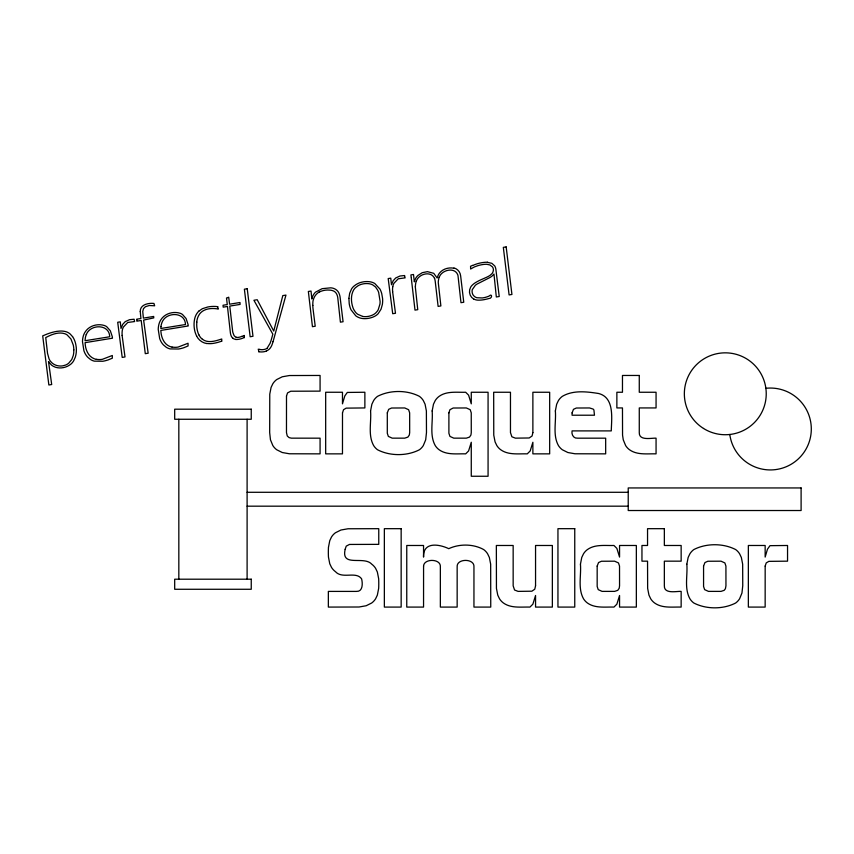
<?xml version="1.0" encoding="UTF-8"?>
<svg xmlns="http://www.w3.org/2000/svg" width="854" height="854" viewBox="0 0 854 854"><rect width="100%" height="100%" fill="white"/><g stroke="black" fill="none" stroke-linecap="round" stroke-linejoin="round"><path stroke-width="1.28" d="M415.311 286.837L417.755 309.671L414.991 310.119L411.222 277.454M160.99 326.548L160.819 328.48L185.467 324.531C185.19 311.507 166.007 311.721 162.057 322.342A16.034 16.034 0 0 0 160.979 326.538M273.056 341.664L285.962 295.089L282.802 295.601L273.75 331.064L257.193 299.733L253.916 300.266L272.842 334.192L271.241 339.913A60.517 60.517 0 0 1 270.088 343.319L267.249 347.973M312.457 296.989L311.827 299.007L311.027 291.043L308.358 291.47L312.447 326.676L315.222 326.228L312.959 308.166A64.093 64.093 0 0 1 312.852 306.661L312.81 305.422M416.304 281.286C418.439 273.91 431.056 270.408 434.537 278.383M439.212 277.347C441.443 269.981 454.787 266.629 457.797 274.924A15.169 15.169 0 0 1 458.022 275.895L460.979 302.69L463.754 302.241L460.712 276.461A31.886 31.886 0 0 0 460.616 275.757A9.01 9.01 0 0 0 453.976 267.932M86.297 334.587C90.257 323.965 109.429 323.741 109.707 336.764L85.058 340.714L85.24 338.782A16.034 16.034 0 0 1 86.243 334.565M198.875 311.123L202.377 308.7L207.81 306.981A31.096 31.096 0 0 1 217.706 306.661M472.572 265.38L470.554 266.267L470.618 267.729A20.774 20.774 0 0 1 470.607 269.031L473.853 267.227A19.877 19.877 0 0 1 474.995 266.704L477.834 265.679A32.847 32.847 0 0 1 482.521 264.591A22.204 22.204 0 0 1 486.727 264.292L489.876 264.932L492.438 266.875A5.316 5.316 0 0 1 493.324 269.053A4.878 4.878 0 0 1 493.356 270.291L493.089 271.561A7.142 7.142 0 0 1 492.502 272.864A6.661 6.661 0 0 1 491.947 273.664L490.015 275.394A28.855 28.855 0 0 1 485.99 277.539L480.524 279.952A56.428 56.428 0 0 0 475.881 282.396A17.955 17.955 0 0 0 472.582 284.852A9.565 9.565 0 0 0 470.671 287.136A8.743 8.743 0 0 0 473.853 299.167M241.81 336.465L244.329 335.441A16.109 16.109 0 0 0 244.265 337.693M247.105 492.288L628.224 492.288M247.105 506.176L628.224 506.176M487.474 262.349L491.851 263.331L494.776 265.978A10.728 10.728 0 0 1 495.854 269.213L499.227 296.509L496.323 296.978L493.964 274.027L492.534 275.628A13.92 13.92 0 0 1 489.662 277.667L476.916 284.136A16.194 16.194 0 0 0 475.315 285.332L472.294 289.623A7.302 7.302 0 0 0 472.315 293.05L472.646 294.075A5.893 5.893 0 0 0 473.789 295.826L474.589 296.541A7.195 7.195 0 0 0 476.906 297.736L482.318 297.95A25.641 25.641 0 0 0 487.997 296.519A17.859 17.859 0 0 0 488.926 296.146C492.587 292.644 492.374 298.975 488.744 298.537A30.285 30.285 0 0 1 486.833 299.081L483.962 299.69A30.808 30.808 0 0 1 478.325 300.16A9.49 9.49 0 0 1 473.906 299.081M362.726 316.45L357.709 314.272A11.871 11.871 0 0 1 355.51 312.244L353.812 309.639A20.475 20.475 0 0 1 352.862 307.387C351.026 301.836 350.695 295.335 353.567 290.072A11.401 11.401 0 0 1 355.456 287.713L357.879 285.876A15.244 15.244 0 0 1 361.541 284.254L363.548 283.806A18.671 18.671 0 0 1 368.928 283.709A11.348 11.348 0 0 1 372.75 284.916L375.536 286.987L377.692 290.157A21.531 21.531 0 0 1 378.664 292.463L380.094 301.387A25.182 25.182 0 0 1 379.934 304.109L378.237 309.682A13.525 13.525 0 0 1 376.934 311.635L375.941 312.745A11.262 11.262 0 0 1 373.614 314.496A16.098 16.098 0 0 1 370.23 315.916L369.504 316.119A18.393 18.393 0 0 1 367.327 316.524A16.247 16.247 0 0 1 362.726 316.45M453.89 268.231C448.713 267.163 442.756 268.871 439.458 273.141A11.892 11.892 0 0 0 438.091 275.426L437.163 277.988L433.736 273.323L427.448 271.647L422.25 272.693L417.958 275.436A11.7 11.7 0 0 0 415.695 278.319A24.862 24.862 0 0 0 414.339 281.831L413.496 274.486L410.913 274.913L411.137 276.909M259.392 349.467L258.228 349.179L258.442 349.916A19.034 19.034 0 0 1 258.879 351.837M202.441 339.23C208.109 343.884 217.012 340.479 221.762 338.985A20.784 20.784 0 0 0 221.741 341.152M72.505 336.593L70.284 334.106A11.433 11.433 0 0 0 65.822 331.651A18.98 18.98 0 0 0 59.855 331.064L56.791 331.363A51.144 51.144 0 0 0 45.806 334.576L42.7 335.868L48.859 384.983L51.699 384.524L48.507 361.562M392.626 291.748L395.487 313.269L392.701 313.717L388.196 278.575L390.758 278.158L391.506 284.756L393.214 280.667L395.754 277.945L400.035 276.002L404.615 275.532A20.4 20.4 0 0 0 405.127 277.87L398.252 278.778L393.929 283.314A11.508 11.508 0 0 0 392.776 286.784M122.122 335.441L124.994 356.951L122.207 357.41L117.703 322.268L120.265 321.851L121.012 328.448L122.72 324.36L125.25 321.627L129.53 319.695L134.11 319.225A20.4 20.4 0 0 0 134.633 321.552L127.758 322.47L123.435 327.007A11.508 11.508 0 0 0 122.282 330.477A20.592 20.592 0 0 0 122.165 335.43M247.105 419.261L247.105 579.204M178.828 419.261L178.828 579.204M765.867 388.292A40.949 40.949 0 0 1 811.022 424.171A40.949 40.949 0 0 1 775.517 469.615A40.949 40.949 0 0 1 729.786 434.483M48.55 361.541A27.595 27.595 0 0 0 51.646 365.192C57.165 369.504 65.619 368.448 70.829 364.156A13.461 13.461 0 0 0 73.668 360.804L75.387 356.961A24.809 24.809 0 0 0 75.899 345.069A21.734 21.734 0 0 0 72.569 336.551M96.385 359.278A17.037 17.037 0 0 0 102.331 359.331L112.312 355.488L112.312 358.189L108.49 359.79A29.121 29.121 0 0 1 107.348 360.174A33.21 33.21 0 0 1 102.726 361.263L94.356 361.146A12.863 12.863 0 0 1 90.503 359.491L87.823 357.303A15.671 15.671 0 0 1 84.898 353.14A22.834 22.834 0 0 1 83.916 350.738L82.486 341.664A23.613 23.613 0 0 1 83.019 337.106L83.308 336.006A15.404 15.404 0 0 1 85.186 331.95C89.094 325.673 97.602 323.324 104.455 325.534A10.088 10.088 0 0 1 106.729 326.708L110.315 330.744L112.28 336.604A17.859 17.859 0 0 1 112.461 338.205L85.058 342.667L85.368 345.614A19.802 19.802 0 0 0 85.432 346.083A21.361 21.361 0 0 0 87.428 352.286A12.895 12.895 0 0 0 96.353 359.427M172.134 347.044A17.037 17.037 0 0 0 178.091 347.087L188.061 343.255L188.072 345.945L184.25 347.557A29.121 29.121 0 0 1 183.108 347.941A33.21 33.21 0 0 1 178.486 349.019L170.117 348.912A12.863 12.863 0 0 1 166.252 347.258L163.584 345.069A15.671 15.671 0 0 1 160.659 340.906A22.834 22.834 0 0 1 159.666 338.504L158.236 329.42A23.613 23.613 0 0 1 158.78 324.872L159.068 323.773A15.404 15.404 0 0 1 160.936 319.706C164.854 313.429 173.351 311.091 180.215 313.29A10.088 10.088 0 0 1 182.489 314.475L186.076 318.51L188.029 324.36A17.859 17.859 0 0 1 188.222 325.972L160.819 330.434L161.118 333.38A19.802 19.802 0 0 0 161.192 333.839A21.361 21.361 0 0 0 163.178 340.041A12.895 12.895 0 0 0 172.102 347.194M202.398 339.273A11.241 11.241 0 0 1 198.929 334.821M198.822 334.864A25.118 25.118 0 0 1 196.836 322.118M196.751 322.107A16.642 16.642 0 0 1 198.438 315.959C201.96 308.582 211.194 307.653 218.336 309.063A19.055 19.055 0 0 1 217.695 306.682M198.854 311.102A15.212 15.212 0 0 0 194.851 318.03L194.573 319.215A27.659 27.659 0 0 0 194.424 329.1A23.25 23.25 0 0 0 196.633 336.006M206.764 343.564A13.781 13.781 0 0 1 196.612 336.017M206.785 343.447A22.396 22.396 0 0 0 213.681 343.319A43.565 43.565 0 0 0 221.73 341.12M241.767 336.38A11.305 11.305 0 0 1 236.206 337.437M236.227 337.127A4.27 4.27 0 0 1 234.028 335.505L232.854 332.43A21.638 21.638 0 0 1 232.662 331.405L229.769 306.084L240.102 304.419L239.974 302.519L229.587 304.195L228.712 297.203A16.397 16.397 0 0 1 226.502 298.003L227.271 304.568L223.043 305.252L223.182 307.152L227.452 306.458L230.409 333.039A13.386 13.386 0 0 0 231.188 335.921A5.871 5.871 0 0 0 232.886 338.195M235.64 339.337A5.177 5.177 0 0 1 232.864 338.216M244.169 337.511A17.795 17.795 0 0 1 235.64 339.518M266.309 351.101A14.016 14.016 0 0 1 258.901 351.72M266.277 351.005A9.725 9.725 0 0 0 268.466 349.798A8.081 8.081 0 0 0 269.917 348.464A14.091 14.091 0 0 0 271.444 346.083L271.775 345.368A36.733 36.733 0 0 0 273.034 341.664M267.398 348.229A10.6 10.6 0 0 1 259.413 349.382M312.852 305.422A22.877 22.877 0 0 1 313.044 300.779L313.279 299.978A12.757 12.757 0 0 1 319.247 291.94M319.3 292.025A18.841 18.841 0 0 1 329.612 290.114A10.739 10.739 0 0 1 333.743 291.097A6.608 6.608 0 0 1 336.497 293.744A12.18 12.18 0 0 1 337.768 297.726L340.404 322.161L343.073 321.734L340.095 297.139A15.052 15.052 0 0 0 338.696 292.623A8.689 8.689 0 0 0 335.323 289.186A10.611 10.611 0 0 0 330.701 287.83L322.139 288.673L315.532 292.143A12.789 12.789 0 0 0 312.425 296.978M392.669 291.748A20.592 20.592 0 0 1 392.733 286.784M415.386 286.837A18.649 18.649 0 0 1 416.229 281.265M434.558 278.372A17.005 17.005 0 0 1 435.22 281.318L438.113 306.383L440.877 305.935L438.283 282.631A17.475 17.475 0 0 1 439.127 277.315M472.636 265.519A36.327 36.327 0 0 1 487.474 262.189M73.828 349.862L73.764 352.19A22.033 22.033 0 0 1 73.241 355.563L71.757 359.534L68.694 363.217A12.148 12.148 0 0 1 65.491 365.085L62.716 365.843A13.749 13.749 0 0 1 57.25 365.619A12.127 12.127 0 0 1 53.45 363.975A13.045 13.045 0 0 1 51.774 362.672L50.386 361.146A10.675 10.675 0 0 1 49.052 358.829L47.525 353.342L45.742 337.586C51.421 334.554 58.243 331.662 64.733 333.711A10.248 10.248 0 0 1 67.06 334.864L70.925 338.963L73.273 345.08A26.805 26.805 0 0 1 73.775 348.688L73.828 349.862M140.248 311.486L140.931 318.51L136.661 319.204L136.747 319.951A16.931 16.931 0 0 1 136.811 321.168L141.198 320.463L145.287 353.673L148.158 353.214L143.621 320.069L153.773 317.901A15.81 15.81 0 0 1 153.688 316.45L143.397 318.115L142.735 311.475L143.493 308.636L145.415 306.725L149.247 305.508L154.67 305.785L154.264 304.547A18.169 18.169 0 0 1 153.976 303.448C148.489 302.807 140.056 304.526 140.248 311.486M348.891 298.377L349.233 303.8A23.25 23.25 0 0 0 351.026 309.799L355.744 315.788A13.557 13.557 0 0 0 358.477 317.4A14.625 14.625 0 0 0 363.292 318.595A21.446 21.446 0 0 0 368.277 318.371A22.994 22.994 0 0 0 370.028 318.019L371.703 317.539A20.208 20.208 0 0 0 374.831 316.215A12.799 12.799 0 0 0 378.162 313.685L381.023 309.233L382.346 304.558A25.684 25.684 0 0 0 382.571 298.356L381.685 293.402A22.097 22.097 0 0 0 379.913 289.036L374.81 283.528A13.29 13.29 0 0 0 370.455 281.873L369.675 281.745A21.991 21.991 0 0 0 363.302 281.852L360.986 282.364A18.841 18.841 0 0 0 355.734 284.788L353.866 286.207A13.301 13.301 0 0 0 351.602 288.844L349.66 293.274L348.891 298.377M286.496 396.053L286.474 432.572L287.264 435.988L289.122 437.632L291.395 438.155L320.079 438.177L320.079 453.858L289.367 453.773L282.279 452.524L276.76 449.78A15.564 15.564 0 0 1 272.832 445.542L270.462 439.81L269.672 432.572L269.768 394.164L271.081 387.428L272.832 383.766A15.564 15.564 0 0 1 276.76 379.528L282.279 376.785L289.367 375.536L320.079 375.461L320.079 391.132L290.766 391.228L287.552 392.904L286.496 396.053M342.497 412.856L342.475 453.858L325.673 453.858L325.673 392.253L342.475 392.253L342.475 403.846L344.813 395.925L347.322 392.434L364.871 392.253L364.871 407.934L346.169 408.137L343.543 409.706L342.497 412.856M345.176 549.282C340.821 567.793 363.783 555.474 371.671 564.12A15.564 15.564 0 0 1 375.611 568.358L377.351 572.009L378.664 578.745A103.974 103.974 0 0 1 378.664 588.385L377.351 595.11L375.611 598.771A15.564 15.564 0 0 1 371.671 603.009L366.152 605.753L359.064 607.002L328.352 607.087L328.352 591.406L356.353 591.406C363.014 591.865 362.747 583.303 361.605 578.873C356.022 570.846 342.358 579.407 335.441 571.646A15.564 15.564 0 0 1 331.512 567.408L329.761 563.757L328.448 557.021A103.974 103.974 0 0 1 328.448 547.382L329.761 540.657L331.501 536.995A15.564 15.564 0 0 1 335.441 532.757L340.959 530.014L348.048 528.765L378.76 528.679L378.76 544.361L349.446 544.446L346.233 546.133L345.176 549.282M387.3 412.856L387.3 433.256L388.346 436.405L392.199 438.155L404.753 438.155L407.902 437.099L409.322 435.028L409.674 432.572L409.653 412.856L408.607 409.706L404.753 407.956L391.559 408.02L388.677 409.333L387.3 412.856M423.573 566.085L423.552 607.087L406.76 607.087L406.76 545.482L423.552 545.482L423.552 557.075C422.933 541.383 439.191 544.115 448.756 548.674C459.463 543.678 473.383 543.827 483.663 549.56A15.564 15.564 0 0 1 487.602 553.798L489.353 557.448L490.666 564.184L490.751 607.087L473.949 607.087L473.949 566.768C474.589 558.281 456.516 558.281 457.157 566.768L457.157 607.087L440.354 607.087L440.354 566.768C440.995 558.516 423.883 558.302 423.573 566.085M448.894 412.856L448.894 433.256L449.941 436.405L453.794 438.155L466.348 438.155L469.497 437.099L470.928 435.028L471.269 432.572L471.248 412.856L470.202 409.706L466.348 407.956L453.164 408.02L449.941 409.706L448.894 412.856M532.875 432.572L532.085 435.988L529.17 437.974L515.389 438.155L511.877 436.778L510.468 432.572L510.468 392.253L493.676 392.253L493.761 435.156L495.074 441.881L496.825 445.542A15.564 15.564 0 0 0 500.764 449.78C508.408 455.267 518.506 453.581 527.27 453.858L530.185 450.955L532.875 442.265L532.875 453.858L549.666 453.858L549.666 392.253L532.875 392.253L532.875 432.572M535.554 585.801L534.764 589.217L531.861 591.203L518.079 591.384L514.556 590.007L513.158 585.801L513.158 545.482L496.355 545.482L496.441 588.385L497.754 595.11L499.505 598.771A15.564 15.564 0 0 0 503.444 603.009C511.087 608.496 521.186 606.799 529.95 607.087L532.864 604.184L535.554 595.494L535.554 607.087L552.357 607.087L552.357 545.482L535.554 545.482L535.554 585.801M572.095 412.856L572.073 415.215L594.469 415.215L593.925 410.059A3.459 3.459 0 0 0 593.071 409.055L589.548 407.956L576.354 408.02L573.472 409.333L572.095 412.856M597.17 566.085L597.17 586.484L598.227 589.634L602.07 591.384L614.624 591.384L617.784 590.327L619.203 588.257L619.556 585.801L619.524 566.085L618.477 562.935L614.624 561.185L601.44 561.249L598.547 562.562L597.17 566.085M703.568 566.085L703.568 586.484L704.625 589.634L708.468 591.384L721.022 591.384L724.181 590.327L725.398 588.758L725.953 585.801L725.921 566.085L724.875 562.935L721.022 561.185L707.838 561.249L704.945 562.562L703.568 566.085M765.173 566.085L765.152 607.087L748.35 607.087L748.35 545.482L765.152 545.482L765.152 557.075L767.49 549.154L769.998 545.663L787.548 545.482L787.548 561.163L768.846 561.356L766.219 562.935L765.173 566.085M370.561 410.955C371.501 422.282 367.807 435.049 373.625 445.542A15.564 15.564 0 0 0 377.564 449.78C390.011 456.217 406.942 456.217 419.389 449.78A15.564 15.564 0 0 0 423.328 445.542L425.687 439.81L426.477 432.572L426.381 410.955L425.078 404.23L423.328 400.569A15.564 15.564 0 0 0 419.389 396.331C406.942 389.894 390.011 389.894 377.564 396.331A15.564 15.564 0 0 0 373.625 400.569L371.874 404.23L370.561 410.955M432.156 410.955C433.106 422.282 429.402 435.049 435.22 445.542A15.564 15.564 0 0 0 439.159 449.78C446.813 455.267 456.911 453.581 465.676 453.858L468.59 450.955L471.269 442.265L471.269 476.254L488.072 476.254L488.072 392.253L471.269 392.253L471.269 403.846L468.59 395.156L465.676 392.253C456.911 392.541 446.813 390.833 439.159 396.331A15.564 15.564 0 0 0 435.22 400.569L433.469 404.23L432.156 410.955M555.356 410.955C556.296 422.282 552.602 435.049 558.42 445.542A15.564 15.564 0 0 0 562.359 449.78L567.867 452.524L574.955 453.773L605.667 453.858L605.667 438.177L577.667 438.177C573.589 438.721 571.273 434.483 572.073 430.896L611.272 430.896C611.528 418.876 614.816 397.644 598.665 393.513C586.826 391.623 573.109 389.968 562.359 396.331A15.564 15.564 0 0 0 558.42 400.569L556.669 404.23L555.356 410.955M580.442 564.184C581.382 575.511 577.678 588.278 583.506 598.771A15.564 15.564 0 0 0 587.435 603.009C595.089 608.496 605.187 606.799 613.951 607.087L616.866 604.184L619.556 595.494L619.556 607.087L636.347 607.087L636.347 545.482L619.556 545.482L619.556 557.075L616.866 548.385L613.951 545.482C605.187 545.759 595.089 544.062 587.435 549.56A15.564 15.564 0 0 0 583.506 553.798L581.755 557.448L580.442 564.184M686.84 564.184C687.78 575.511 684.075 588.278 689.904 598.771A15.564 15.564 0 0 0 693.832 603.009C706.279 609.446 723.221 609.446 735.657 603.009A15.564 15.564 0 0 0 739.596 598.771L741.955 593.039L742.745 585.801L742.66 564.184L741.347 557.448L739.596 553.798A15.564 15.564 0 0 0 735.657 549.56C723.221 543.123 706.279 543.123 693.832 549.56A15.564 15.564 0 0 0 689.904 553.798L688.153 557.448L686.84 564.184M247.233 288.737L244.383 289.196L250.147 336.743L252.987 336.284L247.233 288.737M506.166 246.913L503.326 247.372L509.091 294.918L511.93 294.459L506.166 246.913M639.272 375.461L622.47 375.461L622.47 392.253L616.866 392.253L616.866 407.934L622.47 407.934L622.555 435.156L623.26 439.81L625.619 445.542A15.564 15.564 0 0 0 629.558 449.78C637.212 455.267 647.311 453.581 656.064 453.858L656.064 438.177C651.645 437.846 638.92 441.123 639.272 432.572L639.272 407.934L656.064 407.934L656.064 392.253L639.272 392.253L639.272 375.461M251.247 409.194L174.686 409.194L174.686 419.261L251.247 419.261L251.247 409.194M801.105 487.944L628.224 487.944L628.224 510.521L801.105 510.521L801.105 487.944M401.156 528.679L384.353 528.679L384.353 607.087L401.156 607.087L401.156 528.679M574.753 528.679L557.95 528.679L557.95 607.087L574.753 607.087L574.753 528.679M664.348 528.679L647.545 528.679L647.545 545.482L641.952 545.482L641.952 561.163L647.545 561.163L647.642 588.385L648.955 595.11L650.695 598.771A15.564 15.564 0 0 0 654.634 603.009C662.288 608.496 672.386 606.799 681.15 607.087L681.15 591.406C676.731 591.064 664.006 594.352 664.348 585.801L664.348 561.163L681.15 561.163L681.15 545.482L664.348 545.482L664.348 528.679M251.247 579.204L174.686 579.204L174.686 589.271L251.247 589.271L251.247 579.204M703.504 428.452A40.949 40.949 0 0 0 766.209 395.317A40.949 40.949 0 0 0 706.162 357.58A40.949 40.949 0 0 0 703.504 428.452"/></g></svg>
